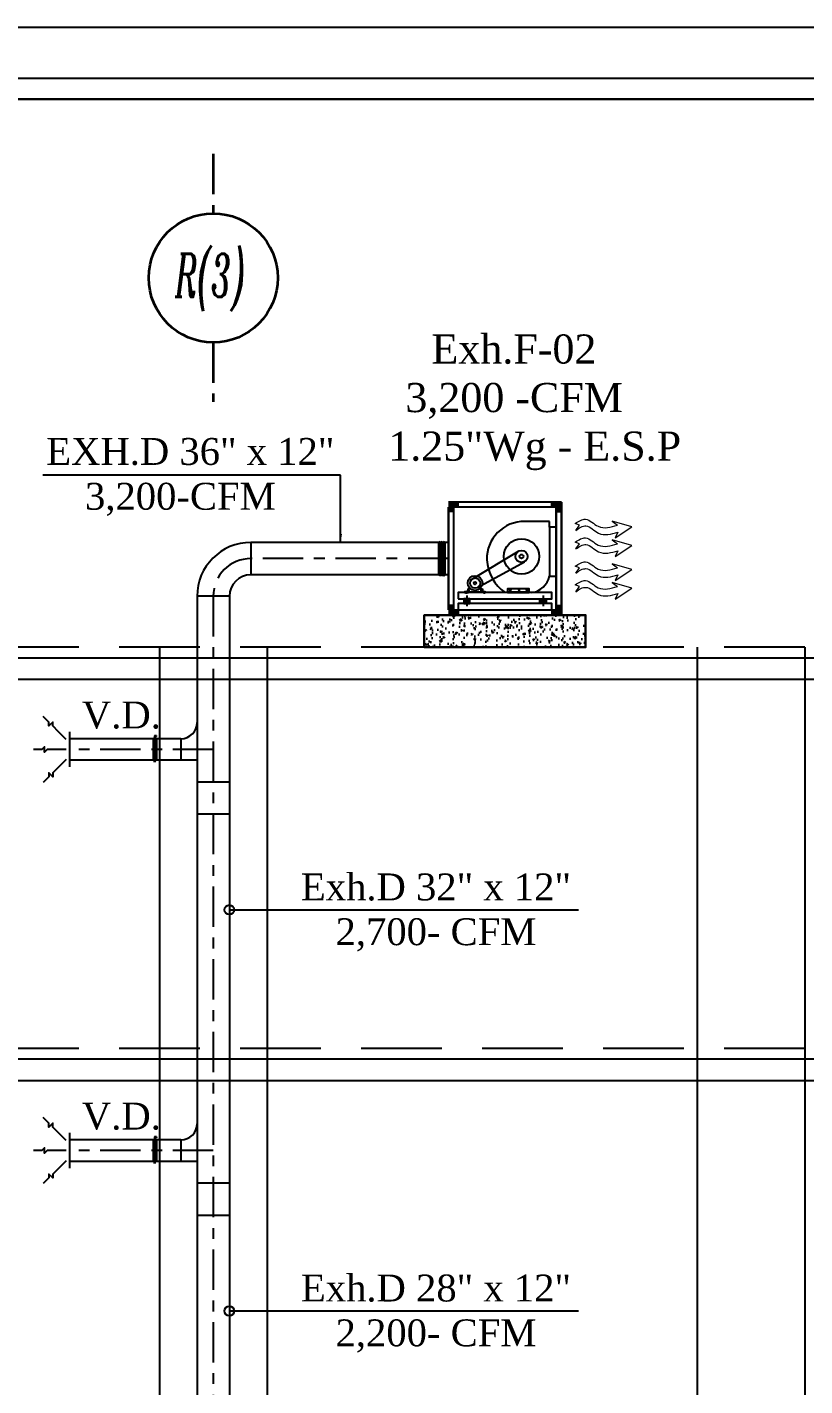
# Model space of a CAD drawing. Extents: x -635 to 2784, y 87 to 852.
# Drawn here: x -603.31 to -596.08, y 111.98 to 124.61 of the extents above; entities that cross this region are included whole.
import ezdxf

# ---------------------------------------------------------------- set-up
doc = ezdxf.new("R2010")
doc.units = 0
doc.header["$MEASUREMENT"] = 0
doc.linetypes.add('CENTER2', pattern=[1.125, 0.75, -0.125, 0.125, -0.125])
doc.linetypes.add('HIDDEN', pattern=[0.375, 0.25, -0.125])
for name, color, linetype in [('01_AC-EQUIP', 206, 'Continuous'), ('05_AC-EX.DUCT', 1, 'Continuous'), ('12-AC-FL.CONN.', 2, 'Continuous'), ('A.C.VOLUM DAMPER', 2, 'Continuous'), ('DASH', 1, 'Continuous'), ('fram', 252, 'Continuous'), ('R-GRILL', 2, 'Continuous'), ('WALL', 4, 'Continuous')]:
    doc.layers.add(name, color=color, linetype=linetype)
for name, color, linetype, lineweight in [('04-AC_F.A.DUCT', 4, 'Continuous', 35), ('A-Handrail', 2, 'Continuous', 30), ('AC-TEXT', 15, 'Continuous', 30), ('exhaust grill', 220, 'Continuous', 18)]:
    doc.layers.add(name, color=color, linetype=linetype, lineweight=lineweight)
doc.styles.add('AC', font='romans.shx', dxfattribs={"height": 0.2})
doc.styles.add('ARABY', font='sosa.shx')
doc.styles.add('english', font='ARIAL.TTF')
doc.styles.add('ITALICC', font='italicc.shx', dxfattribs={"width": 0.5, "height": 0.5})
doc.dimstyles.new('english-elev', dxfattribs={"dimtxt": 0.2, "dimasz": 0.08, "dimexe": 1.25, "dimexo": 0.625, "dimgap": 0.0006, "dimtad": 0, "dimtih": 1, "dimtoh": 1, "dimtxsty": 'english', "dimblk": 'OBLIQUE', "dimcen": 2.5, "dimse1": 1, "dimse2": 1, "dimadec": 0, "dimazin": 0, "dimtfac": 1, "dimtmove": 0, "dimatfit": 3, "dimfxl": 1, "dimarcsym": 0})
doc.dimstyles.new('IHAB', dxfattribs={"dimscale": 0, "dimtxt": 0.15, "dimasz": 0.09, "dimexe": 0.18, "dimexo": 0.0625, "dimgap": 0, "dimtad": 0, "dimtih": 1, "dimtoh": 1, "dimzin": 0, "dimdsep": 46, "dimtxsty": 'ARABY', "dimcen": 0.03, "dimse1": 1, "dimse2": 1, "dimclrd": 36, "dimclrt": 42, "dimadec": 0, "dimazin": 0, "dimtfac": 1, "dimtmove": 1, "dimatfit": 3, "dimldrblk": 'ORIGIN', "dimfxl": 1, "dimtolj": 1, "dimtzin": 0, "dimarcsym": 0})

# ---------------------------------------------------------------- blocks, each defined once
blk = doc.blocks.new('A$C38591211')
at = {"layer": '01_AC-EQUIP'}
for points in [[(-0.7004, 0.0003), (-0.7004, -0.0589), (-0.6685, -0.0589), (-0.6685, -0.0315), (-0.6405, -0.0315), (-0.6405, 0.0003)], [(0, 0.0003), (0, -0.0589), (-0.0318, -0.0589), (-0.0318, -0.0315), (-0.0599, -0.0315), (-0.0599, 0.0003)], [(-0.7004, -0.7001), (-0.7004, -0.6409), (-0.6685, -0.6409), (-0.6685, -0.6683), (-0.6405, -0.6683), (-0.6405, -0.7001)], [(-0.0318, -0.6683), (-0.0318, -0.6409), (0, -0.6409), (0, -0.7001), (-0.0599, -0.7001), (-0.0599, -0.6683)]]:
    blk.add_hatch(color=11, dxfattribs=at).paths.add_polyline_path(points)
at = {"layer": '01_AC-EQUIP', "color": 11}
for p, q in [((0, 0.0003), (-0.7004, 0.0003)), ((-0.7004, 0.0003), (-0.7004, 0)), ((-0.6405, -0.0315), (-0.6405, 0.0003)), ((-0.0599, -0.0315), (-0.0599, 0.0003)), ((0, -0.7001), (0, 0.0003)), ((0, 0), (0, -0.7001)), ((-0.6685, -0.0589), (-0.7004, -0.0589)), ((-0.6686, -0.0315), (-0.6686, -0.6683)), ((-0.0318, -0.0315), (-0.6686, -0.0315)), ((-0.6682, -0.0315), (-0.6682, -0.6683)), ((-0.0318, -0.6683), (-0.0318, -0.0315)), ((-0.0318, -0.0318), (-0.0318, -0.6683)), ((-0.0318, -0.0589), (0, -0.0589)), ((-0.0748, -0.1196), (-0.2285, -0.1196)), ((-0.0748, -0.156), (-0.0748, -0.1196)), ((-0.5513, -0.4748), (-0.2665, -0.3043)), ((-0.5202, -0.5291), (-0.2291, -0.3695)), ((-0.5907, -0.5499), (-0.5907, -0.5688)), ((-0.5872, -0.549), (-0.5679, -0.549)), ((-0.5868, -0.5786), (-0.5868, -0.6441)), ((-0.4834, -0.549), (-0.5026, -0.549)), ((-0.4798, -0.5499), (-0.4798, -0.5688)), ((-0.3347, -0.556), (-0.1994, -0.556)), ((-0.311, -0.5441), (-0.3227, -0.5441)), ((-0.3169, -0.5499), (-0.3169, -0.5383)), ((-0.3169, -0.5522), (-0.3169, -0.5664)), ((-0.2563, -0.5441), (-0.2679, -0.5441)), ((-0.2621, -0.5499), (-0.2621, -0.5383)), ((-0.2621, -0.5522), (-0.2621, -0.5664)), ((-0.2077, -0.5441), (-0.2193, -0.5441)), ((-0.2135, -0.5499), (-0.2135, -0.5383)), ((-0.2135, -0.5522), (-0.2135, -0.5664)), ((-0.1138, -0.5786), (-0.1138, -0.6441)), ((-0.6685, -0.6409), (-0.7004, -0.6409)), ((-0.6686, -0.6683), (-0.0318, -0.6683)), ((-0.6405, -0.6683), (-0.6405, -0.7001)), ((-0.0599, -0.6683), (-0.0599, -0.7001)), ((-0.0318, -0.6409), (0, -0.6409)), ((-0.7004, -0.7001), (0, -0.7001))]:
    blk.add_line(p, q, dxfattribs=at)
for points in [[(-0.7004, -0.0318), (-0.7004, -0.6683)], [(-0.7004, -0.6683), (-0.7004, -0.0318)], [(-0.7, -0.0318), (-0.7, -0.6683)], [(-0.7, -0.6683), (-0.7, -0.0318)], [(-0.5642, -0.5366), (-0.5757, -0.5366), (-0.5757, -0.5557), (-0.4948, -0.5557), (-0.4948, -0.5366), (-0.5063, -0.5366)]]:
    blk.add_lwpolyline(points, dxfattribs=at)
for points in [[(-0.0748, -0.156), (-0.0748, -0.4593), (-0.0318, -0.4593), (-0.0318, -0.156)], [(-0.6405, -0.6004), (-0.0601, -0.6004), (-0.0601, -0.5613), (-0.6405, -0.5613)], [(-0.6004, -0.5613), (-0.5757, -0.5613), (-0.5757, -0.556), (-0.6004, -0.556)], [(-0.581, -0.5366), (-0.581, -0.5613), (-0.5757, -0.5613), (-0.5757, -0.5366)], [(-0.4895, -0.5366), (-0.4895, -0.5613), (-0.4948, -0.5613), (-0.4948, -0.5366)], [(-0.4701, -0.5613), (-0.4948, -0.5613), (-0.4948, -0.556), (-0.4701, -0.556)], [(-0.3347, -0.5613), (-0.1994, -0.5613), (-0.1994, -0.5366), (-0.3347, -0.5366)], [(-0.6405, -0.6683), (-0.0601, -0.6683), (-0.0601, -0.6292), (-0.6405, -0.6292)], [(-0.6057, -0.6292), (-0.5678, -0.6292), (-0.5678, -0.6004), (-0.6057, -0.6004)], [(-0.0949, -0.6292), (-0.1328, -0.6292), (-0.1328, -0.6004), (-0.0949, -0.6004)]]:
    blk.add_lwpolyline(points, close=True, dxfattribs=at)
for centre, radius in [((-0.2472, -0.3366), 0.1097), ((-0.2472, -0.3366), 0.0376), ((-0.2472, -0.3366), 0.012), ((-0.5353, -0.5017), 0.0454), ((-0.5353, -0.5017), 0.0313), ((-0.5353, -0.5017), 0.00814), ((-0.3169, -0.5441), 0.00397), ((-0.2621, -0.5441), 0.00397), ((-0.2135, -0.5441), 0.00397)]:
    blk.add_circle(centre, radius, dxfattribs=at)
for centre, radius, start, end in [((-0.2293, -0.353), 0.2334, 89.80976, 181.04575), ((-0.1947, -0.3417), 0.2684, 183.33251, 234.91471), ((-0.201, -0.4335), 0.1288, 276.93796, 348.44603)]:
    blk.add_arc(centre, radius, start, end, dxfattribs=at)
for points in [[(-0.6004, -0.556), (-0.6004, -0.5613), (-0.581, -0.556), (-0.581, -0.5613)], [(-0.581, -0.5366), (-0.5757, -0.5366), (-0.581, -0.5613), (-0.5757, -0.5613)], [(-0.4895, -0.5366), (-0.4948, -0.5366), (-0.4895, -0.5613), (-0.4948, -0.5613)], [(-0.4701, -0.556), (-0.4701, -0.5613), (-0.4895, -0.556), (-0.4895, -0.5613)], [(-0.5678, -0.6004), (-0.5678, -0.6292), (-0.6057, -0.6004), (-0.6057, -0.6292)], [(-0.1328, -0.6004), (-0.1328, -0.6292), (-0.0949, -0.6004), (-0.0949, -0.6292)]]:
    blk.add_solid(points, dxfattribs=at)
blk = doc.blocks.new('A$C633B5F62')
at = {"layer": 'exhaust grill'}
for p, q in [((-0.594, -0.094), (-0.632, 0.011)), ((-0.132, -0.094), (-0.17, 0.011)), ((-0.462, 0), (-0.594, -0.094)), ((0, 0), (-0.132, -0.094)), ((-0.548, -1.388), (-0.693, -0.906)), ((-0.693, -0.906), (-0.589, -1.033)), ((-0.275, -0.981), (-0.548, -1.388)), ((-0.419, -1.044), (-0.275, -0.981)), ((-0.086, -1.388), (-0.231, -0.906)), ((-0.231, -0.906), (-0.126, -1.033)), ((0.188, -0.981), (-0.086, -1.388)), ((0.043, -1.044), (0.188, -0.981))]:
    blk.add_line(p, q, dxfattribs=at)
for points in [[(-0.632, 0.011), (-0.74, -0.243), (-0.562, -0.557), (-0.589, -1.033)], [(-0.462, 0), (-0.571, -0.254), (-0.392, -0.568), (-0.419, -1.044)], [(-0.17, 0.011), (-0.278, -0.243), (-0.099, -0.557), (-0.126, -1.033)], [(0, 0), (-0.108, -0.254), (0.07, -0.568), (0.043, -1.044)]]:
    blk.add_spline(points, degree=3, dxfattribs=at)
blk = doc.blocks.new('A$C786A0C74')
at = {"layer": '12-AC-FL.CONN.', "color": 2, "linetype": 'Continuous'}
for p, q in [((0.026, 0.426), (0, 0.4)), ((0, -0.4), (0, 0.4)), ((0.026, 0.426), (0.052, 0.4)), ((0.026, -0.4), (0.026, 0.4)), ((0.078, 0.426), (0.052, 0.4)), ((0.052, -0.4), (0.052, 0.4)), ((0.078, 0.426), (0.104, 0.4)), ((0.078, -0.4), (0.078, 0.4)), ((0.13, 0.426), (0.104, 0.4)), ((0.104, -0.4), (0.104, 0.4)), ((0.13, 0.426), (0.156, 0.4)), ((0.13, -0.4), (0.13, 0.4)), ((0.156, -0.4), (0.156, 0.4)), ((0.026, -0.426), (0, -0.4)), ((0.026, -0.426), (0.052, -0.4)), ((0.078, -0.426), (0.052, -0.4)), ((0.078, -0.426), (0.104, -0.4)), ((0.13, -0.426), (0.104, -0.4)), ((0.13, -0.426), (0.156, -0.4))]:
    blk.add_line(p, q, dxfattribs=at)
blk = doc.blocks.new('_OBLIQUE')
at = {"color": 0, "linetype": 'ByBlock'}
blk.add_line((-0.5, -0.5), (0.5, 0.5), dxfattribs=at)
blk = doc.blocks.new('A$C180A56EA')
at = {"layer": 'A.C.VOLUM DAMPER'}
h = blk.add_hatch(dxfattribs=at)
h.set_pattern_fill('ANSI31', color=256, scale=0.001, style=0)
h.set_pattern_definition([(45, (129.5106855, -230.48025158), (-8.838834765e-05, 8.838834765e-05), [])])
h.paths.add_polyline_path([(0.0459, 0.0039), (0.0459, 0.0065), (0.0401, 0.0065), (0.0401, -0.0027), (0.0459, -0.0027), (0.0459, 0), (0.0603, 0), (0.0603, 0.0128), (0.057, 0.0128), (0.057, 0.0039)])
for p, q in [((-0.1242, 0.0032), (-0.1161, 0.0032)), ((-0.1161, 0.0004), (-0.119, 0.0032)), ((-0.1185, 0), (-0.1161, 0.0024)), ((-0.1161, 0.0015), (-0.1179, 0.0032)), ((-0.1174, 0), (-0.1161, 0.0013)), ((-0.1161, 0.0026), (-0.1168, 0.0032)), ((-0.1163, 0), (-0.1161, 0.0001)), ((-0.1161, 0.0001), (-0.1104, 0.0058)), ((-0.1161, 0.0013), (-0.1116, 0.0058)), ((-0.1161, 0.0024), (-0.1127, 0.0058)), ((-0.1161, -0.0026), (-0.1161, 0.0058)), ((-0.1161, 0.0035), (-0.1138, 0.0058)), ((-0.1161, 0.0058), (-0.1099, 0.0058)), ((-0.1161, 0.0057), (-0.116, 0.0058)), ((-0.1161, 0.0046), (-0.1149, 0.0058)), ((-0.1161, -0.001), (-0.1099, 0.0053)), ((-0.1099, -0.0014), (-0.1161, 0.0048)), ((-0.1161, -0.0021), (-0.1099, 0.0042)), ((-0.1099, -0.0026), (-0.1161, 0.0037)), ((-0.1109, -0.0026), (-0.1161, 0.0026)), ((-0.112, -0.0026), (-0.1161, 0.0015)), ((-0.1131, -0.0026), (-0.1161, 0.0004)), ((-0.1099, -0.0003), (-0.116, 0.0058)), ((-0.1156, -0.0026), (-0.1099, 0.0031)), ((-0.1099, 0.0008), (-0.1149, 0.0058)), ((-0.1145, -0.0026), (-0.1099, 0.002)), ((-0.1099, 0.0019), (-0.1138, 0.0058)), ((-0.1134, -0.0026), (-0.1099, 0.0009)), ((-0.1128, 0.0019), (0.0401, 0.0019)), ((-0.1099, 0.003), (-0.1127, 0.0058)), ((-0.1099, 0.0041), (-0.1116, 0.0058)), ((-0.1099, 0.0052), (-0.1105, 0.0058)), ((0.0401, 0.0121), (-0.1099, 0.0121)), ((-0.0882, 0.0113), (-0.0994, -0.0075)), ((-0.0768, 0.0113), (-0.0656, -0.0075)), ((-0.0402, 0.0113), (-0.0514, -0.0075)), ((-0.0284, 0.0113), (-0.0173, -0.0075)), ((0.0056, 0.0113), (-0.0056, -0.0075)), ((0.0174, 0.0113), (0.0286, -0.0075)), ((0.0459, 0.0065), (0.0401, 0.0065)), ((0.0401, 0.0065), (0.0401, -0.0027)), ((0.0459, 0.0039), (0.0459, 0.0065)), ((0.057, 0.0039), (0.0459, 0.0039)), ((0.0603, 0.0128), (0.057, 0.0128)), ((0.057, 0.0128), (0.057, 0.0039)), ((0.0603, 0.0128), (0.0603, 0)), ((-0.1242, 0), (-0.1161, 0)), ((-0.1142, -0.0026), (-0.1161, -0.0007)), ((-0.1153, -0.0026), (-0.1161, -0.0018)), ((-0.1099, -0.0026), (-0.1161, -0.0026)), ((-0.1123, -0.0026), (-0.1099, -0.0003)), ((-0.1111, -0.0026), (-0.1099, -0.0014)), ((-0.11, -0.0026), (-0.1099, -0.0025)), ((-0.1099, -0.0083), (0.0401, -0.0083)), ((0.0401, -0.0027), (0.0459, -0.0027)), ((0.0603, 0), (0.0459, 0)), ((0.0459, -0.0027), (0.0459, 0))]:
    blk.add_line(p, q, dxfattribs=at)
at = {"layer": 'A.C.VOLUM DAMPER', "extrusion": (0, 0, -1)}
for centre, major_axis, start_param, end_param in [((-0.0938, 0.0019), (0.00135, 0.00135), 3.926991, 7.068583), ((-0.0938, 0.0019), (-0.00135, 0.00135), 2.356195, 5.497787), ((-0.0712, 0.0019), (0.00135, 0.00135), 3.926991, 7.068583), ((-0.0712, 0.0019), (-0.00135, 0.00135), 2.356195, 5.497787), ((-0.0458, 0.0019), (0.00135, 0.00135), 3.926991, 7.068583), ((-0.0458, 0.0019), (-0.00135, 0.00135), 2.356195, 5.497787), ((-0.0228, 0.0019), (0.00135, 0.00135), 3.926991, 7.068583), ((-0.0228, 0.0019), (-0.00135, 0.00135), 2.356194, 5.497787), ((0, 0.0019), (0.00135, 0.00135), 3.926991, 7.068583), ((0, 0.0019), (0.00135, 0.00135), 0.785398, 3.926991), ((0.023, 0.0019), (0.00135, 0.00135), 3.926991, 7.068583), ((0.023, 0.0019), (-0.00135, 0.00135), 2.356195, 5.497787)]:
    blk.add_ellipse(centre, major_axis=major_axis, ratio=1, start_param=start_param, end_param=end_param, dxfattribs=at)
blk = doc.blocks.new('ARR03B')
at = {"color": 2}
blk.add_lwpolyline([(0, 0), (-2, 0), (-3.5, 0), (-4, 0.5), (-4, -0.5), (-4.5, 0), (-6, 0)], dxfattribs=at)

msp = doc.modelspace()

# ---------------------------------------------------------------- hatches: boundary and pattern name
at = {"layer": 'A-Handrail', "ltscale": 0.01}
h = msp.add_hatch(dxfattribs=at)
h.set_pattern_fill('AR-CONC', color=254, scale=0.02, style=0)
h.set_pattern_definition([(50, (-382.97467, 99.15689), (0.143452037, -0.01255043), [0.015, -0.165]), (355, (-382.97467, 99.15689), (-0.02775027, 0.15043843), [0.012, -0.132]), (100.4514, (-382.96271, 99.15584), (0.11570188, 0.13788791), [0.01274804, -0.14022842]), (46.1842, (-382.97467, 99.19689), (0.21344821, -0.0331038), [0.0225, -0.2475]), (96.6356, (-382.95688, 99.19413), (0.18693254, 0.19482357), [0.01912206, -0.2103426]), (351.1842, (-382.97467, 99.19689), (0.1869324, 0.19482372), [0.018, -0.198]), (21, (-382.95467, 99.18689), (0.11938141, -0.08052378), [0.015, -0.165]), (326, (-382.95467, 99.18689), (0.04866307, 0.14503001), [0.012, -0.132]), (71.4514, (-382.94472, 99.18018), (0.16804453, 0.0645061), [0.01274804, -0.14022842]), (37.5, (-382.974665, 99.15689), (0.002431971, 0.066578771), [0, -0.1304, 0, -0.134, 0, -0.1325]), (7.5, (-382.974665, 99.15689), (0.052613907, 0.078882342), [0, -0.0764, 0, -0.1274, 0, -0.0505]), (327.5, (-383.019265, 99.15689), (0.106764487, -0.004510974), [0, -0.05, 0, -0.156, 0, -0.207]), (317.5, (-383.039265, 99.15689), (0.116637234, 0.020020996), [0, -0.065, 0, -0.1036, 0, -0.147])])
h.paths.add_polyline_path([(-598.116, 118.843), (-598.116, 119.143), (-599.616, 119.143), (-599.616, 118.843)])

# ---------------------------------------------------------------- linework, layer by layer
at = {"layer": '04-AC_F.A.DUCT', "color": 7, "linetype": 'CENTER2', "ltscale": 0.5}
for p, q in [((-601.578, 123.43), (-601.578, 122.878)), ((-601.578, 121.678), (-601.578, 121.126))]:
    msp.add_line(p, q, dxfattribs=at)
at = {"layer": '04-AC_F.A.DUCT', "color": 7, "ltscale": 0.5}
msp.add_circle((-601.578, 122.278), 0.6, dxfattribs=at)
at = {"layer": '05_AC-EX.DUCT'}
for p, q in [((-599.392, 119.818), (-601.228, 119.818)), ((-599.392, 119.818), (-599.423, 119.818)), ((-599.392, 119.518), (-601.228, 119.518)), ((-599.392, 119.518), (-599.423, 119.518)), ((-601.878, 117.993), (-602.914, 117.993)), ((-601.878, 117.993), (-601.878, 117.793)), ((-601.728, 117.793), (-602.914, 117.793)), ((-601.878, 114.263), (-602.914, 114.263)), ((-601.878, 114.263), (-601.878, 114.063)), ((-601.728, 114.063), (-602.914, 114.063))]:
    msp.add_line(p, q, dxfattribs=at)
at = {"layer": '05_AC-EX.DUCT', "linetype": 'Continuous'}
for p, q in [((-601.228, 119.818), (-601.228, 119.518)), ((-601.728, 117.593), (-601.428, 117.593)), ((-601.728, 117.293), (-601.428, 117.293)), ((-601.728, 113.863), (-601.428, 113.863)), ((-601.728, 113.563), (-601.428, 113.563))]:
    msp.add_line(p, q, dxfattribs=at)
at = {"layer": '05_AC-EX.DUCT', "color": 2, "linetype": 'CENTER2', "ltscale": 0.5}
for p, q in [((-599.392, 119.668), (-601.228, 119.668)), ((-601.578, 119.318), (-601.578, 110.323)), ((-601.578, 117.893), (-602.914, 117.893)), ((-601.578, 114.163), (-602.914, 114.163))]:
    msp.add_line(p, q, dxfattribs=at)
at = {"layer": '05_AC-EX.DUCT', "linetype": 'Continuous', "ltscale": 0.5}
for p, q in [((-601.728, 119.318), (-601.728, 99.983)), ((-601.428, 119.318), (-601.728, 119.318)), ((-601.428, 119.318), (-601.428, 110.323))]:
    msp.add_line(p, q, dxfattribs=at)
at = {"layer": '05_AC-EX.DUCT', "color": 6}
for p, q in [((-602.914, 118.057), (-602.914, 117.73)), ((-602.914, 114.327), (-602.914, 114))]:
    msp.add_line(p, q, dxfattribs=at)
at = {"layer": '05_AC-EX.DUCT', "linetype": 'Continuous', "ltscale": 0.5}
for radius in [0.5, 0.2]:
    msp.add_arc((-601.228, 119.318), radius, 90, 180, dxfattribs=at)
at = {"layer": '05_AC-EX.DUCT', "color": 2, "linetype": 'CENTER2', "ltscale": 0.5}
msp.add_arc((-601.228, 119.318), 0.35, 90, 180, dxfattribs=at)
at = {"layer": '05_AC-EX.DUCT'}
for centre in [(-601.878, 118.143), (-601.878, 114.413)]:
    msp.add_arc(centre, 0.15, 270, 0, dxfattribs=at)
at = {"layer": 'A-Handrail', "color": 254, "ltscale": 0.01}
msp.add_lwpolyline([(-599.616, 118.843), (-598.116, 118.843), (-598.116, 119.143), (-599.616, 119.143)], close=True, dxfattribs=at)
at = {"layer": 'DASH', "color": 252, "linetype": 'HIDDEN', "ltscale": 3}
for p, q in [((-587.078, 118.843), (-626.078, 118.843)), ((-587.078, 115.113), (-626.078, 115.113))]:
    msp.add_line(p, q, dxfattribs=at)
at = {"layer": 'fram'}
msp.add_line((-570.563, 124.132), (-634.609, 124.132), dxfattribs=at)
for points in [[(-635.086, 124.609), (-570.086, 124.609), (-570.086, 86.609), (-635.086, 86.609)], [(-578.14, 124.132), (-634.609, 124.132), (-634.609, 87.086), (-578.14, 87.086)]]:
    msp.add_lwpolyline(points, close=True, dxfattribs=at)
at = {"layer": 'WALL', "color": 8, "linetype": 'Continuous'}
for p, q in [((-602.078, 118.843), (-602.078, 96.543)), ((-601.078, 118.843), (-601.078, 96.543)), ((-597.078, 118.843), (-597.078, 96.543)), ((-596.078, 118.843), (-596.078, 96.543)), ((-587.078, 118.743), (-626.078, 118.743)), ((-587.078, 118.543), (-626.078, 118.543)), ((-587.078, 115.013), (-626.078, 115.013)), ((-587.078, 114.813), (-626.078, 114.813))]:
    msp.add_line(p, q, dxfattribs=at)
at = {"layer": 'WALL', "color": 252, "linetype": 'Continuous'}
msp.add_lwpolyline([(-578.332, 123.94, 0.0192, 0.0192, 0), (-634.417, 123.94, 0.0192, 0.0192, 0), (-634.417, 87.278, 0.0192, 0.0192, 0), (-578.332, 87.278, 0.0192, 0.0192, 0)], format="xyseb", close=True, dxfattribs=at)
msp.add_lwpolyline([(-578.332, 123.94, 0.0192, 0.0192, 0), (-634.417, 123.94, 0.0192, 0.0192, 0), (-634.417, 87.278, 0.0192, 0.0192, 0), (-578.332, 87.278, 0.0192, 0.0192, 0)], format="xyseb", close=True, dxfattribs=at)
at = {"layer": 'WALL', "linetype": 'Continuous'}
msp.add_lwpolyline([(-578.332, 123.94, 0.0192, 0.0192, 0), (-634.417, 123.94, 0.0192, 0.0192, 0), (-634.417, 87.278, 0.0192, 0.0192, 0), (-578.332, 87.278, 0.0192, 0.0192, 0)], format="xyseb", close=True, dxfattribs=at)

# ---------------------------------------------------------------- block references
at = {"layer": '01_AC-EQUIP', "color": 11, "xscale": 1.5, "yscale": 1.5, "zscale": 1.5}
msp.add_blockref('A$C38591211', (-598.341, 120.193), dxfattribs=at)
at = {"layer": '12-AC-FL.CONN.', "linetype": 'Continuous', "xscale": 0.375, "yscale": 0.3750000000000711, "zscale": 0.3750000000000711}
msp.add_blockref('A$C786A0C74', (-599.481, 119.668), dxfattribs=at)
at = {"layer": 'A.C.VOLUM DAMPER', "xscale": -1.333333328280261, "yscale": 1.333333328280261, "zscale": 1.333333328280275, "rotation": 270}
for p in [(-602.123, 117.94), (-602.123, 114.21)]:
    msp.add_blockref('A$C180A56EA', p, dxfattribs=at)
at = {"layer": 'exhaust grill', "xscale": -0.375, "yscale": 0.375, "zscale": 0.375, "rotation": 90}
for p in [(-598.208, 119.757), (-598.208, 119.36)]:
    msp.add_blockref('A$C633B5F62', p, dxfattribs=at)
at = {"layer": 'R-GRILL', "yscale": 0.05033094149064254}
for p, xscale, zscale, rotation in [((-602.946, 117.987), 0.05033094149062155, 0.0503309414906451, 314.9999999999657), ((-602.946, 117.893), -0.05033094149064254, 0.0503309414913634, 180), ((-602.946, 117.799), -0.05033094149062155, 0.0503309414913634, 225.0000000000343), ((-602.946, 114.257), 0.05033094149062155, 0.0503309414906451, 314.9999999999657), ((-602.946, 114.163), -0.05033094149064254, 0.0503309414913634, 180), ((-602.946, 114.069), -0.05033094149062155, 0.0503309414913634, 225.0000000000343)]:
    msp.add_blockref('ARR03B', p, dxfattribs=dict(at, xscale=xscale, zscale=zscale, rotation=rotation))

# ---------------------------------------------------------------- texts
at = {"layer": '04-AC_F.A.DUCT', "color": 5, "linetype": 'Continuous', "style": 'ITALICC', "width": 0.5}
msp.add_text('R(3)', height=0.4018, rotation=360, dxfattribs=at).set_placement((-601.931, 122.101))
at = {"layer": 'AC-TEXT', "color": 3, "linetype": 'Continuous', "char_height": 0.25, "style": 'AC'}
for s, insert, width, attachment_point in [('\\pi1.9;{\\fTimes New Roman|b0|i0|c0|p18;\\H1.083x;Exh.F-02\\P\\pi1.657;3,200 -CFM\\P\\pi1.498;1.25"Wg - E.S.P\\P\\pi2.717;\\P\\pi2.671;\\A1;\\H0.9234x; }', (-601.449, 121.752), 5.43475, 1), ('\\A1;\\pi1.424;{\\fTimes New Roman|b0|i0|c0|p18;\\C5;EXH.D 36" x 12"\\P\\pi1.784;3,200-CFM\\P\\pi2.671; }', (-604.554, 120.789), 5.43475, 1), ('\\A1;{\\fTimes New Roman|b0|i0|c0|p18;\\C7;Exh.D 32" x 12"\\P2,700- CFM}', (-599.507, 116.74), 4.40214, 2), ('\\A1;{\\fTimes New Roman|b0|i0|c0|p18;\\C7;Exh.D 28" x 12"\\P2,200- CFM}', (-599.507, 113.01), 4.40214, 2)]:
    msp.add_mtext(s, dxfattribs=dict(at, insert=insert, width=width, attachment_point=attachment_point))
at = {"layer": 'AC-TEXT', "color": 34, "linetype": 'Continuous', "char_height": 0.25, "width": 3.95146, "attachment_point": 7, "style": 'AC'}
for insert in [(-602.799, 118.083), (-602.799, 114.353)]:
    msp.add_mtext('\\A1;{\\fTimes New Roman|b0|i0|c0|p18;\\C7;V.D.}', dxfattribs=dict(at, insert=insert))

# ---------------------------------------------------------------- leaders
at = {"layer": '05_AC-EX.DUCT', "color": 2}
msp.add_leader([(-600.394, 119.818), (-600.394, 120.443), (-603.161, 120.443)], dimstyle='english-elev', dxfattribs=at)
at = {"layer": 'AC-TEXT', "color": 3, "linetype": 'Continuous'}
for points in [[(-601.428, 116.402), (-598.182, 116.402)], [(-601.428, 112.672), (-598.182, 112.672)]]:
    msp.add_leader(points, dimstyle='IHAB', override={"dimscale": 1}, dxfattribs=at)

doc.saveas('drawing.dxf')
